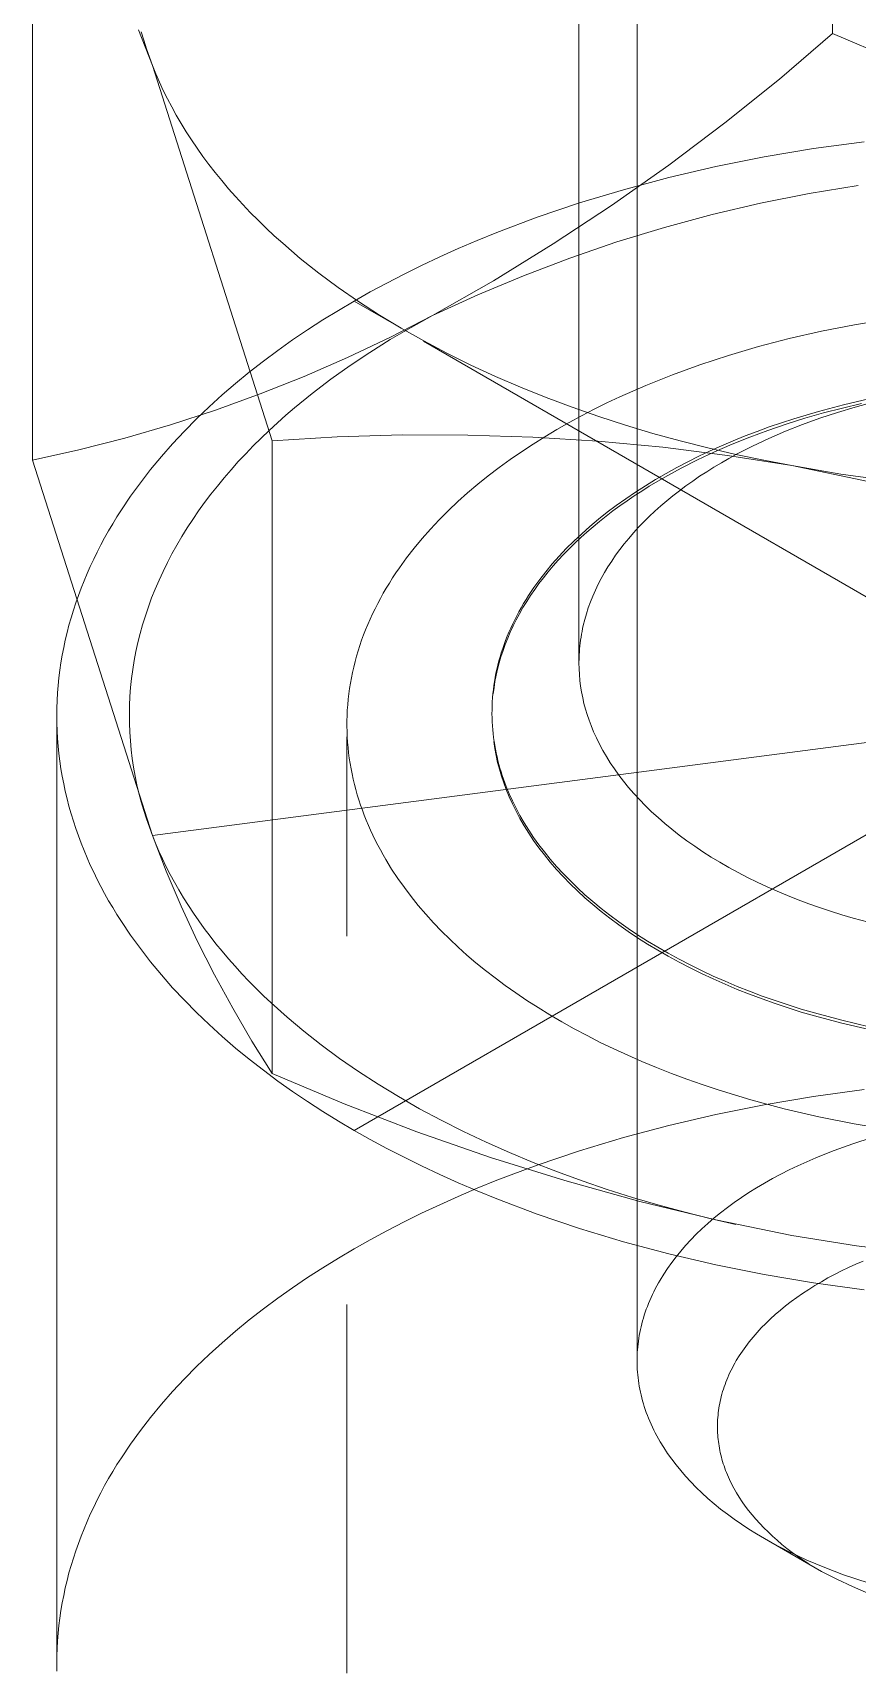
# Model space of a CAD drawing. Header units: inches. Extents: x -14 to 184, y -4 to 134.
# Drawn here: x 173.6916 to 173.9154, y 63.5031 to 63.9466 of the extents above; entities that cross this region are included whole.
import ezdxf

# ---------------------------------------------------------------- set-up
doc = ezdxf.new("R2010")
doc.units = ezdxf.units.IN
doc.linetypes.add('HIDDEN', pattern=[1.905, 1.27, -0.635])
doc.layers.add('ZANO_R', color=7, linetype='Continuous', lineweight=0)
doc.layers.add('ZANO_R_przerywana', color=250, linetype='HIDDEN', lineweight=0)

msp = doc.modelspace()

# ---------------------------------------------------------------- linework, layer by layer
at = {"layer": 'ZANO_R'}
for p, q in [((173.90869, 63.94636), (173.90869, 64.11798)), ((173.83985, 63.77559), (173.83985, 64.09901)), ((173.8556, 63.58622), (173.8556, 64.0649)), ((173.69156, 63.83063), (173.69156, 64.00225)), ((173.72408, 63.93771), (173.72032, 63.94735)), ((173.72103, 63.94684), (173.7217, 63.94454)), ((173.7217, 63.94454), (173.72243, 63.94224)), ((173.90869, 63.94636), (173.89423, 63.93401)), ((173.92817, 63.93812), (173.90869, 63.94636)), ((173.72243, 63.94224), (173.72323, 63.93997)), ((173.72323, 63.93997), (173.72408, 63.93771)), ((173.75659, 63.83583), (173.72408, 63.93771)), ((173.72408, 63.93771), (173.72499, 63.93545)), ((173.72499, 63.93545), (173.72597, 63.9332)), ((173.89423, 63.93401), (173.8794, 63.92212)), ((173.72597, 63.9332), (173.72701, 63.93095)), ((173.72701, 63.93095), (173.72812, 63.92869)), ((173.72812, 63.92869), (173.72929, 63.92645)), ((173.72929, 63.92645), (173.73053, 63.9242)), ((173.73053, 63.9242), (173.73184, 63.92196)), ((173.73184, 63.92196), (173.73322, 63.91972)), ((173.8794, 63.92212), (173.86421, 63.91069)), ((173.73322, 63.91972), (173.73466, 63.91749)), ((173.73466, 63.91749), (173.73617, 63.91526)), ((173.90354, 63.91514), (173.91724, 63.91701)), ((173.73617, 63.91526), (173.73774, 63.91304)), ((173.73774, 63.91304), (173.73938, 63.91084)), ((173.877, 63.91026), (173.89011, 63.91289)), ((173.89011, 63.91289), (173.90354, 63.91514)), ((173.73938, 63.91084), (173.74109, 63.90864)), ((173.74109, 63.90864), (173.74287, 63.90645)), ((173.86421, 63.91069), (173.84867, 63.89973)), ((173.8519, 63.904), (173.86425, 63.90729)), ((173.86425, 63.90729), (173.877, 63.91026)), ((173.74287, 63.90645), (173.74471, 63.90427)), ((173.74471, 63.90427), (173.74662, 63.90211)), ((173.83998, 63.9004), (173.8519, 63.904)), ((173.90237, 63.90296), (173.88916, 63.90033)), ((173.91567, 63.90515), (173.90237, 63.90296)), ((173.74662, 63.90211), (173.74859, 63.89996)), ((173.74859, 63.89996), (173.75063, 63.89782)), ((173.82852, 63.89651), (173.83998, 63.9004)), ((173.84867, 63.89973), (173.8328, 63.88927)), ((173.88916, 63.90033), (173.87604, 63.89726)), ((173.75063, 63.89782), (173.75273, 63.8957)), ((173.75273, 63.8957), (173.7549, 63.8936)), ((173.81755, 63.89237), (173.82852, 63.89651)), ((173.87604, 63.89726), (173.86303, 63.89376)), ((173.7549, 63.8936), (173.75713, 63.89151)), ((173.75713, 63.89151), (173.75943, 63.88945)), ((173.80708, 63.88801), (173.81225, 63.89022)), ((173.81225, 63.89022), (173.81755, 63.89237)), ((173.85014, 63.88982), (173.83739, 63.88545)), ((173.86303, 63.89376), (173.85014, 63.88982)), ((173.75943, 63.88945), (173.76179, 63.8874)), ((173.76179, 63.8874), (173.7642, 63.88537)), ((173.7642, 63.88537), (173.76923, 63.88138)), ((173.79714, 63.88343), (173.80204, 63.88574)), ((173.80204, 63.88574), (173.80708, 63.88801)), ((173.8328, 63.88927), (173.81661, 63.8793)), ((173.83739, 63.88545), (173.8248, 63.88066)), ((173.76923, 63.88138), (173.77448, 63.87749)), ((173.78772, 63.87868), (173.79236, 63.88108)), ((173.79236, 63.88108), (173.79714, 63.88343)), ((173.8248, 63.88066), (173.81237, 63.87545)), ((173.77448, 63.87749), (173.77997, 63.87369)), ((173.77884, 63.87378), (173.78321, 63.87625)), ((173.78321, 63.87625), (173.78772, 63.87868)), ((173.81661, 63.8793), (173.80013, 63.86983)), ((173.77456, 63.87126), (173.77884, 63.87378)), ((173.79159, 63.86642), (173.77884, 63.87378)), ((173.77997, 63.87369), (173.78568, 63.87)), ((173.81237, 63.87545), (173.80013, 63.86983)), ((173.76619, 63.86597), (173.77034, 63.86865)), ((173.77034, 63.86865), (173.77456, 63.87126)), ((173.78568, 63.87), (173.79159, 63.86642)), ((173.80013, 63.86983), (173.78868, 63.86396)), ((173.80013, 63.86983), (173.79431, 63.86663)), ((173.90564, 63.8656), (173.91463, 63.86737)), ((173.91463, 63.86737), (173.92386, 63.8689)), ((173.75811, 63.86038), (173.76212, 63.86322)), ((173.76212, 63.86322), (173.76619, 63.86597)), ((173.78868, 63.86396), (173.77705, 63.85845)), ((173.77884, 63.64876), (174.15311, 63.86485)), ((173.78863, 63.86331), (173.78309, 63.85985)), ((173.79431, 63.86663), (173.78863, 63.86331)), ((173.79159, 63.86642), (173.79771, 63.86296)), ((173.79771, 63.86296), (173.80402, 63.85962)), ((173.88853, 63.86142), (173.89694, 63.86361)), ((173.89694, 63.86361), (173.90564, 63.8656)), ((173.7542, 63.85747), (173.75811, 63.86038)), ((173.78309, 63.85985), (173.77771, 63.85627)), ((174.16858, 63.64876), (173.79768, 63.8629)), ((173.80402, 63.85962), (173.81051, 63.85641)), ((173.87267, 63.8565), (173.88044, 63.85904)), ((173.88044, 63.85904), (173.88853, 63.86142)), ((173.74663, 63.85143), (173.75037, 63.85449)), ((173.75037, 63.85449), (173.7542, 63.85747)), ((173.77705, 63.85845), (173.76525, 63.85332)), ((173.77771, 63.85627), (173.7725, 63.85257)), ((173.81051, 63.85641), (173.81716, 63.85334)), ((173.86524, 63.8538), (173.87267, 63.8565)), ((173.743, 63.8483), (173.74663, 63.85143)), ((173.76525, 63.85332), (173.75329, 63.84857)), ((173.7725, 63.85257), (173.76747, 63.84874)), ((173.81716, 63.85334), (173.82397, 63.8504)), ((173.82397, 63.8504), (173.83092, 63.84761)), ((173.85092, 63.84779), (173.85802, 63.85091)), ((173.85802, 63.85091), (173.86524, 63.8538)), ((173.73946, 63.84509), (173.743, 63.8483)), ((173.75329, 63.84857), (173.74118, 63.8442)), ((173.76747, 63.84874), (173.76264, 63.84481)), ((173.83092, 63.84761), (173.838, 63.84496)), ((173.84395, 63.84442), (173.84741, 63.84613)), ((173.84741, 63.84613), (173.85092, 63.84779)), ((173.90487, 63.84386), (173.91168, 63.84566)), ((173.91135, 63.84476), (173.91649, 63.84598)), ((173.91168, 63.84566), (173.91853, 63.84724)), ((173.91484, 63.845), (173.91972, 63.84631)), ((173.74118, 63.8442), (173.72895, 63.84021)), ((173.73274, 63.83848), (173.73604, 63.84182)), ((173.73604, 63.84182), (173.73946, 63.84509)), ((173.758, 63.84076), (173.75576, 63.8387)), ((173.76029, 63.8428), (173.758, 63.84076)), ((173.76264, 63.84481), (173.76029, 63.8428)), ((173.83384, 63.83893), (173.83716, 63.84082)), ((173.83716, 63.84082), (173.84053, 63.84265)), ((173.838, 63.84496), (173.84519, 63.84245)), ((173.84053, 63.84265), (173.84395, 63.84442)), ((173.84519, 63.84245), (173.85249, 63.8401)), ((173.89147, 63.83963), (173.89812, 63.84185)), ((173.89612, 63.84039), (173.90115, 63.84197)), ((173.89812, 63.84185), (173.90487, 63.84386)), ((173.9005, 63.84029), (173.90521, 63.84199)), ((173.90115, 63.84197), (173.90624, 63.84342)), ((173.90521, 63.84199), (173.91, 63.84356)), ((173.90624, 63.84342), (173.91135, 63.84476)), ((173.91, 63.84356), (173.91484, 63.845)), ((173.71659, 63.83662), (173.70413, 63.83343)), ((173.72895, 63.84021), (173.71659, 63.83662)), ((173.72956, 63.83507), (173.73274, 63.83848)), ((173.75358, 63.83661), (173.75145, 63.8345)), ((173.75576, 63.8387), (173.75358, 63.83661)), ((173.77425, 63.83692), (173.75659, 63.83583)), ((173.79194, 63.83746), (173.77425, 63.83692)), ((173.80964, 63.83744), (173.79194, 63.83746)), ((173.82733, 63.83688), (173.80964, 63.83744)), ((173.845, 63.83577), (173.82733, 63.83688)), ((173.82737, 63.83497), (173.83057, 63.83698)), ((173.83057, 63.83698), (173.83384, 63.83893)), ((173.85249, 63.8401), (173.85987, 63.83789)), ((173.85987, 63.83789), (173.86733, 63.83584)), ((173.8814, 63.83494), (173.88623, 63.83687)), ((173.88173, 63.83589), (173.88494, 63.83719)), ((173.88494, 63.83719), (173.88819, 63.83843)), ((173.88623, 63.83687), (173.89114, 63.83869)), ((173.88693, 63.83443), (173.89134, 63.83651)), ((173.88819, 63.83843), (173.89147, 63.83963)), ((173.89114, 63.83869), (173.89612, 63.84039)), ((173.89134, 63.83651), (173.89587, 63.83846)), ((173.89587, 63.83846), (173.9005, 63.84029)), ((173.70413, 63.83343), (173.69156, 63.83063)), ((173.7265, 63.8316), (173.72956, 63.83507)), ((173.74938, 63.83237), (173.74737, 63.83021)), ((173.75145, 63.8345), (173.74938, 63.83237)), ((173.75659, 63.66421), (173.75659, 63.83583)), ((173.82115, 63.83078), (173.82423, 63.8329)), ((173.82423, 63.8329), (173.82737, 63.83497)), ((173.86262, 63.83411), (173.845, 63.83577)), ((173.88018, 63.8319), (173.86262, 63.83411)), ((173.86733, 63.83584), (173.87486, 63.83394)), ((173.87205, 63.83071), (173.87667, 63.83288)), ((173.87237, 63.83168), (173.87544, 63.83314)), ((173.87486, 63.83394), (173.88243, 63.83219)), ((173.87544, 63.83314), (173.87857, 63.83454)), ((173.87667, 63.83288), (173.8814, 63.83494)), ((173.87857, 63.83454), (173.88173, 63.83589)), ((173.89766, 63.82914), (173.88018, 63.8319)), ((173.88055, 63.83109), (173.88264, 63.83223)), ((173.88243, 63.83219), (173.89003, 63.83059)), ((173.88264, 63.83223), (173.88477, 63.83335)), ((173.88477, 63.83335), (173.88693, 63.83443)), ((173.69156, 63.83063), (173.72408, 63.72876)), ((173.72079, 63.82447), (173.72358, 63.82806)), ((173.72358, 63.82806), (173.7265, 63.8316)), ((173.74541, 63.82803), (173.74352, 63.82582)), ((173.74737, 63.83021), (173.74541, 63.82803)), ((173.81523, 63.82637), (173.81815, 63.8286)), ((173.81815, 63.8286), (173.82115, 63.83078)), ((173.86317, 63.82603), (173.86754, 63.82842)), ((173.86348, 63.82702), (173.86639, 63.82863)), ((173.86639, 63.82863), (173.86935, 63.83018)), ((173.86754, 63.82842), (173.87205, 63.83071)), ((173.86935, 63.83018), (173.87237, 63.83168)), ((173.87259, 63.82623), (173.87452, 63.82749)), ((173.87452, 63.82749), (173.87649, 63.82872)), ((173.87649, 63.82872), (173.8785, 63.82992)), ((173.8785, 63.82992), (173.88055, 63.83109)), ((173.89003, 63.83059), (173.89766, 63.82914)), ((173.91837, 63.82484), (173.89766, 63.82914)), ((173.89766, 63.82914), (173.91094, 63.82685)), ((173.71814, 63.82081), (173.72079, 63.82447)), ((173.74169, 63.8236), (173.73992, 63.82136)), ((173.74352, 63.82582), (173.74169, 63.8236)), ((173.80963, 63.82175), (173.81239, 63.82409)), ((173.81239, 63.82409), (173.81523, 63.82637)), ((173.85516, 63.82194), (173.85787, 63.82368)), ((173.85688, 63.82224), (173.85894, 63.82353)), ((173.85787, 63.82368), (173.86064, 63.82537)), ((173.85894, 63.82353), (173.86317, 63.82603)), ((173.86064, 63.82537), (173.86348, 63.82702)), ((173.86709, 63.82232), (173.86887, 63.82365)), ((173.86887, 63.82365), (173.87071, 63.82495)), ((173.87071, 63.82495), (173.87259, 63.82623)), ((173.91094, 63.82685), (173.92428, 63.825)), ((173.71564, 63.81711), (173.71814, 63.82081)), ((173.73822, 63.8191), (173.73658, 63.81682)), ((173.73992, 63.82136), (173.73822, 63.8191)), ((173.80439, 63.81692), (173.80696, 63.81936)), ((173.80696, 63.81936), (173.80963, 63.82175)), ((173.84998, 63.81833), (173.85253, 63.82016)), ((173.85096, 63.81823), (173.85289, 63.81959)), ((173.85253, 63.82016), (173.85516, 63.82194)), ((173.85289, 63.81959), (173.85487, 63.82093)), ((173.85487, 63.82093), (173.85688, 63.82224)), ((173.86202, 63.81819), (173.86366, 63.81959)), ((173.86366, 63.81959), (173.86535, 63.82096)), ((173.86535, 63.82096), (173.86709, 63.82232)), ((173.7133, 63.81335), (173.71445, 63.81523)), ((173.71445, 63.81523), (173.71564, 63.81711)), ((173.735, 63.81452), (173.73349, 63.81221)), ((173.73658, 63.81682), (173.735, 63.81452)), ((173.79953, 63.81191), (173.80191, 63.81444)), ((173.80191, 63.81444), (173.80439, 63.81692)), ((173.8428, 63.81263), (173.84511, 63.81457)), ((173.84511, 63.81457), (173.8475, 63.81647)), ((173.84543, 63.81401), (173.84723, 63.81544)), ((173.84723, 63.81544), (173.84907, 63.81684)), ((173.8475, 63.81647), (173.84998, 63.81833)), ((173.84907, 63.81684), (173.85096, 63.81823)), ((173.85743, 63.81387), (173.8589, 63.81533)), ((173.8589, 63.81533), (173.86043, 63.81677)), ((173.86043, 63.81677), (173.86202, 63.81819)), ((173.7111, 63.80954), (173.71218, 63.81145)), ((173.71218, 63.81145), (173.7133, 63.81335)), ((173.73205, 63.80988), (173.73067, 63.80753)), ((173.73349, 63.81221), (173.73205, 63.80988)), ((173.79726, 63.80934), (173.79953, 63.81191)), ((173.83845, 63.80865), (173.84058, 63.81066)), ((173.84033, 63.80961), (173.84198, 63.81109)), ((173.84058, 63.81066), (173.8428, 63.81263)), ((173.84198, 63.81109), (173.84368, 63.81256)), ((173.84368, 63.81256), (173.84543, 63.81401)), ((173.85334, 63.8094), (173.85465, 63.81091)), ((173.85465, 63.81091), (173.85601, 63.8124)), ((173.85601, 63.8124), (173.85743, 63.81387)), ((173.70812, 63.80374), (173.70907, 63.80568)), ((173.70907, 63.80568), (173.71007, 63.80761)), ((173.71007, 63.80761), (173.7111, 63.80954)), ((173.73067, 63.80753), (173.72937, 63.80518)), ((173.79303, 63.80407), (173.79509, 63.80672)), ((173.79509, 63.80672), (173.79726, 63.80934)), ((173.83446, 63.80455), (173.83641, 63.80661)), ((173.83568, 63.80504), (173.83717, 63.80658)), ((173.83641, 63.80661), (173.83845, 63.80865)), ((173.83717, 63.80658), (173.83872, 63.8081)), ((173.83872, 63.8081), (173.84033, 63.80961)), ((173.84978, 63.8048), (173.85091, 63.80635)), ((173.85091, 63.80635), (173.8521, 63.80788)), ((173.8521, 63.80788), (173.85334, 63.8094)), ((173.70633, 63.79982), (173.7072, 63.80178)), ((173.7072, 63.80178), (173.70812, 63.80374)), ((173.72813, 63.80281), (173.72696, 63.80043)), ((173.72937, 63.80518), (173.72813, 63.80281)), ((173.79016, 63.80002), (173.79109, 63.80138)), ((173.79109, 63.80138), (173.79303, 63.80407)), ((173.83085, 63.80034), (173.8326, 63.80246)), ((173.8315, 63.80033), (173.83284, 63.80191)), ((173.8326, 63.80246), (173.83446, 63.80455)), ((173.83284, 63.80191), (173.83423, 63.80348)), ((173.83423, 63.80348), (173.83568, 63.80504)), ((173.84677, 63.80011), (173.84771, 63.80168)), ((173.84771, 63.80168), (173.84872, 63.80325)), ((173.84872, 63.80325), (173.84978, 63.8048)), ((173.70471, 63.79586), (173.7055, 63.79785)), ((173.7055, 63.79785), (173.70633, 63.79982)), ((173.72586, 63.79804), (173.72482, 63.79564)), ((173.72696, 63.80043), (173.72586, 63.79804)), ((173.78755, 63.7959), (173.78839, 63.79728)), ((173.78839, 63.79728), (173.78926, 63.79865)), ((173.78926, 63.79865), (173.79016, 63.80002)), ((173.82763, 63.79605), (173.82919, 63.79821)), ((173.82782, 63.79551), (173.82899, 63.79713)), ((173.82899, 63.79713), (173.83022, 63.79873)), ((173.82919, 63.79821), (173.83085, 63.80034)), ((173.83022, 63.79873), (173.8315, 63.80033)), ((173.8443, 63.79535), (173.84506, 63.79694)), ((173.84506, 63.79694), (173.84588, 63.79853)), ((173.84588, 63.79853), (173.84677, 63.80011)), ((173.70327, 63.79188), (173.70397, 63.79387)), ((173.70397, 63.79387), (173.70471, 63.79586)), ((173.72386, 63.79323), (173.72297, 63.79082)), ((173.72482, 63.79564), (173.72386, 63.79323)), ((173.72408, 63.72876), (174.22334, 63.79378)), ((173.78521, 63.79171), (173.78596, 63.79311)), ((173.78596, 63.79311), (173.78674, 63.79451)), ((173.78674, 63.79451), (173.78755, 63.7959)), ((173.82464, 63.7906), (173.82565, 63.79224)), ((173.82481, 63.79169), (173.82547, 63.79278)), ((173.82547, 63.79278), (173.82617, 63.79387)), ((173.82565, 63.79224), (173.82671, 63.79388)), ((173.82617, 63.79387), (173.82689, 63.79496)), ((173.82671, 63.79388), (173.82782, 63.79551)), ((173.82689, 63.79496), (173.82763, 63.79605)), ((173.84238, 63.79055), (173.84296, 63.79215)), ((173.84296, 63.79215), (173.8436, 63.79375)), ((173.8436, 63.79375), (173.8443, 63.79535)), ((173.70142, 63.78584), (173.70199, 63.78786)), ((173.70199, 63.78786), (173.70261, 63.78987)), ((173.70261, 63.78987), (173.70327, 63.79188)), ((173.72215, 63.7884), (173.72141, 63.78597)), ((173.72297, 63.79082), (173.72215, 63.7884)), ((173.78315, 63.78747), (173.78381, 63.78889)), ((173.78381, 63.78889), (173.78449, 63.7903)), ((173.78449, 63.7903), (173.78521, 63.79171)), ((173.82239, 63.78727), (173.82296, 63.78838)), ((173.82281, 63.78728), (173.8237, 63.78894)), ((173.82296, 63.78838), (173.82355, 63.78948)), ((173.82355, 63.78948), (173.82417, 63.79059)), ((173.8237, 63.78894), (173.82464, 63.7906)), ((173.82417, 63.79059), (173.82481, 63.79169)), ((173.84141, 63.78735), (173.84187, 63.78895)), ((173.84187, 63.78895), (173.84238, 63.79055)), ((173.70042, 63.78178), (173.7009, 63.78381)), ((173.7009, 63.78381), (173.70142, 63.78584)), ((173.72073, 63.78354), (173.72012, 63.78111)), ((173.72141, 63.78597), (173.72073, 63.78354)), ((173.78085, 63.78174), (173.78138, 63.78318)), ((173.78138, 63.78318), (173.78194, 63.78461)), ((173.78194, 63.78461), (173.78253, 63.78604)), ((173.78253, 63.78604), (173.78315, 63.78747)), ((173.82038, 63.78282), (173.82084, 63.78394)), ((173.82049, 63.78228), (173.82121, 63.78395)), ((173.82084, 63.78394), (173.82133, 63.78505)), ((173.82121, 63.78395), (173.82198, 63.78562)), ((173.82133, 63.78505), (173.82185, 63.78616)), ((173.82185, 63.78616), (173.82239, 63.78727)), ((173.82198, 63.78562), (173.82281, 63.78728)), ((173.8404, 63.78257), (173.84053, 63.78336)), ((173.84053, 63.78336), (173.84068, 63.78416)), ((173.84068, 63.78416), (173.84084, 63.78496)), ((173.84084, 63.78496), (173.84101, 63.78575)), ((173.84101, 63.78575), (173.84141, 63.78735)), ((173.69959, 63.7777), (173.69998, 63.77974)), ((173.69998, 63.77974), (173.70042, 63.78178)), ((173.71958, 63.77867), (173.71912, 63.77623)), ((173.72012, 63.78111), (173.71958, 63.77867)), ((173.77947, 63.7774), (173.7799, 63.77885)), ((173.7799, 63.77885), (173.78036, 63.78029)), ((173.78036, 63.78029), (173.78085, 63.78174)), ((173.81868, 63.77726), (173.81923, 63.77893)), ((173.81877, 63.77836), (173.81914, 63.77948)), ((173.81914, 63.77948), (173.81953, 63.78059)), ((173.81923, 63.77893), (173.81983, 63.78061)), ((173.81953, 63.78059), (173.81994, 63.78171)), ((173.81983, 63.78061), (173.82049, 63.78228)), ((173.81994, 63.78171), (173.82038, 63.78282)), ((173.83995, 63.77861), (173.84001, 63.7794)), ((173.84001, 63.7794), (173.84009, 63.78019)), ((173.84009, 63.78019), (173.84018, 63.78098)), ((173.84018, 63.78098), (173.84028, 63.78177)), ((173.84028, 63.78177), (173.8404, 63.78257)), ((173.69895, 63.77361), (173.69925, 63.77566)), ((173.69925, 63.77566), (173.69959, 63.7777)), ((173.71912, 63.77623), (173.71873, 63.7738)), ((173.77837, 63.77303), (173.77871, 63.77449)), ((173.77871, 63.77449), (173.77907, 63.77594)), ((173.77907, 63.77594), (173.77947, 63.7774)), ((173.81756, 63.7739), (173.81783, 63.77502)), ((173.81776, 63.77391), (173.81819, 63.77558)), ((173.81783, 63.77502), (173.81812, 63.77613)), ((173.81812, 63.77613), (173.81843, 63.77725)), ((173.81819, 63.77558), (173.81868, 63.77726)), ((173.81843, 63.77725), (173.81877, 63.77836)), ((173.83988, 63.77401), (173.83985, 63.77559)), ((173.83986, 63.77626), (173.83987, 63.77704)), ((173.83987, 63.77704), (173.83991, 63.77783)), ((173.83991, 63.77783), (173.83995, 63.77861)), ((173.69849, 63.7695), (173.6987, 63.77156)), ((173.6987, 63.77156), (173.69895, 63.77361)), ((173.7184, 63.77136), (173.71815, 63.76893)), ((173.71873, 63.7738), (173.7184, 63.77136)), ((173.77758, 63.76865), (173.77781, 63.77012)), ((173.77781, 63.77012), (173.77808, 63.77157)), ((173.77808, 63.77157), (173.77837, 63.77303)), ((173.81675, 63.76946), (173.81692, 63.77057)), ((173.81679, 63.76891), (173.81705, 63.77057)), ((173.81692, 63.77057), (173.81711, 63.77168)), ((173.81705, 63.77057), (173.81738, 63.77224)), ((173.81711, 63.77168), (173.81732, 63.77279)), ((173.81732, 63.77279), (173.81756, 63.7739)), ((173.81738, 63.77224), (173.81776, 63.77391)), ((173.83997, 63.77243), (173.83988, 63.77401)), ((173.84011, 63.77085), (173.83997, 63.77243)), ((173.8403, 63.76928), (173.84011, 63.77085)), ((173.69814, 63.76333), (173.69821, 63.76539)), ((173.69821, 63.76539), (173.69833, 63.76745)), ((173.69833, 63.76745), (173.69849, 63.7695)), ((173.71796, 63.7665), (173.71785, 63.76407)), ((173.71815, 63.76893), (173.71796, 63.7665)), ((173.77707, 63.76427), (173.77721, 63.76573)), ((173.77721, 63.76573), (173.77738, 63.76719)), ((173.77738, 63.76719), (173.77758, 63.76865)), ((173.81631, 63.76506), (173.81639, 63.76616)), ((173.81639, 63.76616), (173.81648, 63.76726)), ((173.81648, 63.76726), (173.8166, 63.76836)), ((173.81657, 63.76725), (173.81679, 63.76891)), ((173.8166, 63.76836), (173.81675, 63.76946)), ((173.84055, 63.76771), (173.8403, 63.76928)), ((173.84085, 63.76616), (173.84055, 63.76771)), ((173.8412, 63.76462), (173.84085, 63.76616)), ((173.69812, 63.76127), (173.69814, 63.76333)), ((173.69812, 63.50411), (173.69812, 63.76127)), ((173.69814, 63.75921), (173.69812, 63.76127)), ((173.71785, 63.76407), (173.7178, 63.76165)), ((173.7178, 63.76165), (173.71783, 63.75923)), ((173.77687, 63.75989), (173.7769, 63.76135)), ((173.7769, 63.76135), (173.77697, 63.76281)), ((173.77697, 63.76281), (173.77707, 63.76427)), ((173.81623, 63.76179), (173.81624, 63.76288)), ((173.81625, 63.76071), (173.81623, 63.76179)), ((173.81624, 63.76288), (173.81626, 63.76397)), ((173.81626, 63.76397), (173.81631, 63.76506)), ((173.84161, 63.76308), (173.8412, 63.76462)), ((173.84207, 63.76157), (173.84161, 63.76308)), ((173.84257, 63.76007), (173.84207, 63.76157)), ((173.69821, 63.75715), (173.69814, 63.75921)), ((173.69833, 63.75509), (173.69821, 63.75715)), ((173.71783, 63.75923), (173.71792, 63.75682)), ((173.71792, 63.75682), (173.71808, 63.75442)), ((173.77686, 63.75844), (173.77687, 63.75989)), ((173.77689, 63.75698), (173.77686, 63.75844)), ((173.77695, 63.75553), (173.77689, 63.75698)), ((173.81629, 63.75963), (173.81625, 63.76071)), ((173.81635, 63.75855), (173.81629, 63.75963)), ((173.81643, 63.75748), (173.81635, 63.75855)), ((173.81654, 63.75642), (173.81643, 63.75748)), ((173.84313, 63.75859), (173.84257, 63.76007)), ((173.84382, 63.75692), (173.84313, 63.75859)), ((173.84458, 63.75524), (173.84382, 63.75692)), ((173.69849, 63.75304), (173.69833, 63.75509)), ((173.6987, 63.75098), (173.69849, 63.75304)), ((173.71808, 63.75442), (173.71831, 63.75203)), ((173.77704, 63.75408), (173.77695, 63.75553)), ((173.77716, 63.75264), (173.77704, 63.75408)), ((173.77732, 63.75119), (173.77716, 63.75264)), ((173.81666, 63.75536), (173.81654, 63.75642)), ((173.81681, 63.7543), (173.81666, 63.75536)), ((173.81699, 63.75238), (173.81669, 63.75429)), ((173.81697, 63.75325), (173.81681, 63.7543)), ((173.81716, 63.7522), (173.81697, 63.75325)), ((173.81734, 63.75049), (173.81699, 63.75238)), ((173.81737, 63.75116), (173.81716, 63.7522)), ((173.8454, 63.75356), (173.84458, 63.75524)), ((173.84631, 63.75188), (173.8454, 63.75356)), ((173.69895, 63.74893), (173.6987, 63.75098)), ((173.69925, 63.74688), (173.69895, 63.74893)), ((173.71831, 63.75203), (173.7186, 63.74964)), ((173.7186, 63.74964), (173.71896, 63.74727)), ((173.77751, 63.74975), (173.77732, 63.75119)), ((173.77772, 63.74832), (173.77751, 63.74975)), ((173.77797, 63.74689), (173.77772, 63.74832)), ((173.81777, 63.74861), (173.81734, 63.75049)), ((173.8176, 63.75013), (173.81737, 63.75116)), ((173.81784, 63.7491), (173.8176, 63.75013)), ((173.81825, 63.74674), (173.81777, 63.74861)), ((173.81811, 63.74808), (173.81784, 63.7491)), ((173.81839, 63.74706), (173.81811, 63.74808)), ((173.84728, 63.7502), (173.84631, 63.75188)), ((173.84834, 63.74851), (173.84728, 63.7502)), ((173.84947, 63.74683), (173.84834, 63.74851)), ((173.69959, 63.74484), (173.69925, 63.74688)), ((173.69998, 63.7428), (173.69959, 63.74484)), ((173.71896, 63.74727), (173.71938, 63.74491)), ((173.71938, 63.74491), (173.71986, 63.74256)), ((173.77825, 63.74546), (173.77797, 63.74689)), ((173.77856, 63.74404), (173.77825, 63.74546)), ((173.7789, 63.74263), (173.77856, 63.74404)), ((173.8188, 63.7449), (173.81825, 63.74674)), ((173.8187, 63.74605), (173.81839, 63.74706)), ((173.81902, 63.74505), (173.8187, 63.74605)), ((173.81941, 63.74307), (173.8188, 63.7449)), ((173.81936, 63.74405), (173.81902, 63.74505)), ((173.81971, 63.74306), (173.81936, 63.74405)), ((173.85067, 63.74515), (173.84947, 63.74683)), ((173.85196, 63.74348), (173.85067, 63.74515)), ((173.85332, 63.74181), (173.85196, 63.74348)), ((173.70042, 63.74076), (173.69998, 63.7428)), ((173.7009, 63.73873), (173.70042, 63.74076)), ((173.70142, 63.7367), (173.7009, 63.73873)), ((173.71986, 63.74256), (173.72041, 63.74022)), ((173.72041, 63.74022), (173.72103, 63.7379)), ((173.77927, 63.74122), (173.7789, 63.74263)), ((173.77967, 63.73981), (173.77927, 63.74122)), ((173.7801, 63.73841), (173.77967, 63.73981)), ((173.82009, 63.74126), (173.81941, 63.74307)), ((173.82009, 63.74208), (173.81971, 63.74306)), ((173.8209, 63.74012), (173.82009, 63.74208)), ((173.8209, 63.7393), (173.82009, 63.74126)), ((173.82179, 63.73815), (173.8209, 63.74012)), ((173.82179, 63.73733), (173.8209, 63.7393)), ((173.85476, 63.74015), (173.85332, 63.74181)), ((173.85628, 63.7385), (173.85476, 63.74015)), ((173.70199, 63.73468), (173.70142, 63.7367)), ((173.70261, 63.73267), (173.70199, 63.73468)), ((173.72103, 63.7379), (173.7217, 63.73559)), ((173.7217, 63.73559), (173.72243, 63.7333)), ((173.78056, 63.73702), (173.7801, 63.73841)), ((173.78105, 63.73564), (173.78056, 63.73702)), ((173.78156, 63.73426), (173.78105, 63.73564)), ((173.82276, 63.73617), (173.82179, 63.73815)), ((173.82276, 63.73535), (173.82179, 63.73733)), ((173.82382, 63.73419), (173.82276, 63.73617)), ((173.82382, 63.73338), (173.82276, 63.73535)), ((173.85788, 63.73686), (173.85628, 63.7385)), ((173.85955, 63.73523), (173.85788, 63.73686)), ((173.86131, 63.73362), (173.85955, 63.73523)), ((173.70327, 63.73067), (173.70261, 63.73267)), ((173.70397, 63.72867), (173.70327, 63.73067)), ((173.72243, 63.7333), (173.72323, 63.73102)), ((173.72323, 63.73102), (173.72408, 63.72876)), ((173.78211, 63.73289), (173.78156, 63.73426)), ((173.78268, 63.73153), (173.78211, 63.73289)), ((173.78328, 63.73018), (173.78268, 63.73153)), ((173.7839, 63.72883), (173.78328, 63.73018)), ((173.82497, 63.73221), (173.82382, 63.73419)), ((173.82497, 63.73139), (173.82382, 63.73338)), ((173.82621, 63.73023), (173.82497, 63.73221)), ((173.82621, 63.72941), (173.82497, 63.73139)), ((173.82754, 63.72825), (173.82621, 63.73023)), ((173.86314, 63.73203), (173.86131, 63.73362)), ((173.86505, 63.73046), (173.86314, 63.73203)), ((173.86704, 63.7289), (173.86505, 63.73046)), ((173.70471, 63.72668), (173.70397, 63.72867)), ((173.7055, 63.72469), (173.70471, 63.72668)), ((173.72408, 63.72876), (173.72493, 63.72665)), ((173.72408, 63.72876), (173.72783, 63.71912)), ((173.72493, 63.72665), (173.72584, 63.72454)), ((173.78455, 63.72749), (173.7839, 63.72883)), ((173.78523, 63.72616), (173.78455, 63.72749)), ((173.78594, 63.72485), (173.78523, 63.72616)), ((173.82754, 63.72743), (173.82621, 63.72941)), ((173.82896, 63.72628), (173.82754, 63.72825)), ((173.82896, 63.72546), (173.82754, 63.72743)), ((173.83047, 63.72431), (173.82896, 63.72628)), ((173.83047, 63.72349), (173.82896, 63.72546)), ((173.86911, 63.72737), (173.86704, 63.7289)), ((173.87125, 63.72586), (173.86911, 63.72737)), ((173.87346, 63.72438), (173.87125, 63.72586)), ((173.70633, 63.72272), (173.7055, 63.72469)), ((173.7072, 63.72076), (173.70633, 63.72272)), ((173.72584, 63.72454), (173.72681, 63.72242)), ((173.72681, 63.72242), (173.72783, 63.72031)), ((173.78666, 63.72353), (173.78594, 63.72485)), ((173.78742, 63.72223), (173.78666, 63.72353)), ((173.789, 63.71966), (173.78742, 63.72223)), ((173.83207, 63.72234), (173.83047, 63.72431)), ((173.83207, 63.72153), (173.83047, 63.72349)), ((173.83377, 63.72039), (173.83207, 63.72234)), ((173.83377, 63.71957), (173.83207, 63.72153)), ((173.87575, 63.72292), (173.87346, 63.72438)), ((173.87811, 63.7215), (173.87575, 63.72292)), ((173.88054, 63.7201), (173.87811, 63.7215)), ((173.70812, 63.7188), (173.7072, 63.72076)), ((173.70907, 63.71686), (173.70812, 63.7188)), ((173.71007, 63.71493), (173.70907, 63.71686)), ((173.72783, 63.72031), (173.72892, 63.7182)), ((173.72783, 63.71912), (173.73189, 63.7096)), ((173.72892, 63.7182), (173.73006, 63.71609)), ((173.79068, 63.71713), (173.789, 63.71966)), ((173.79245, 63.71463), (173.79068, 63.71713)), ((173.83555, 63.71845), (173.83377, 63.72039)), ((173.83555, 63.71763), (173.83377, 63.71957)), ((173.83743, 63.71652), (173.83555, 63.71845)), ((173.83743, 63.7157), (173.83555, 63.71763)), ((173.88303, 63.71874), (173.88054, 63.7201)), ((173.88559, 63.71742), (173.88303, 63.71874)), ((173.88822, 63.71613), (173.88559, 63.71742)), ((173.7111, 63.71301), (173.71007, 63.71493)), ((173.71218, 63.71109), (173.7111, 63.71301)), ((173.73006, 63.71609), (173.73126, 63.71399)), ((173.73126, 63.71399), (173.73252, 63.71189)), ((173.7943, 63.71219), (173.79245, 63.71463)), ((173.79624, 63.70978), (173.7943, 63.71219)), ((173.83941, 63.71461), (173.83743, 63.71652)), ((173.83941, 63.71379), (173.83743, 63.7157)), ((173.84147, 63.71271), (173.83941, 63.71461)), ((173.84147, 63.7119), (173.83941, 63.71379)), ((173.84363, 63.71084), (173.84147, 63.71271)), ((173.8909, 63.71487), (173.88822, 63.71613)), ((173.89365, 63.71366), (173.8909, 63.71487)), ((173.89645, 63.71248), (173.89365, 63.71366)), ((173.8993, 63.71135), (173.89645, 63.71248)), ((173.7133, 63.7092), (173.71218, 63.71109)), ((173.71445, 63.70731), (173.7133, 63.7092)), ((173.73189, 63.7096), (173.73625, 63.70022)), ((173.73252, 63.71189), (173.73384, 63.70979)), ((173.73384, 63.70979), (173.73521, 63.7077)), ((173.73521, 63.7077), (173.73665, 63.70562)), ((173.79826, 63.70742), (173.79624, 63.70978)), ((173.84363, 63.71002), (173.84147, 63.7119)), ((173.84588, 63.70898), (173.84363, 63.71084)), ((173.84588, 63.70817), (173.84363, 63.71002)), ((173.84822, 63.70716), (173.84588, 63.70898)), ((173.84822, 63.70634), (173.84588, 63.70817)), ((173.90221, 63.71026), (173.8993, 63.71135)), ((173.90516, 63.70921), (173.90221, 63.71026)), ((173.90816, 63.70821), (173.90516, 63.70921)), ((173.9112, 63.70725), (173.90816, 63.70821)), ((173.71564, 63.70544), (173.71445, 63.70731)), ((173.71814, 63.70173), (173.71564, 63.70544)), ((173.73665, 63.70562), (173.73814, 63.70354)), ((173.73814, 63.70354), (173.7397, 63.70148)), ((173.80036, 63.70511), (173.79826, 63.70742)), ((173.80253, 63.70284), (173.80036, 63.70511)), ((173.85065, 63.70535), (173.84822, 63.70716)), ((173.85065, 63.70454), (173.84822, 63.70634)), ((173.85317, 63.70358), (173.85065, 63.70535)), ((173.85317, 63.70276), (173.85065, 63.70454)), ((173.85577, 63.70184), (173.85317, 63.70358)), ((173.91427, 63.70635), (173.9112, 63.70725)), ((173.92053, 63.70467), (173.91427, 63.70635)), ((173.72079, 63.69807), (173.71814, 63.70173)), ((173.73625, 63.70022), (173.7409, 63.69098)), ((173.7397, 63.70148), (173.74131, 63.69942)), ((173.74131, 63.69942), (173.74298, 63.69737)), ((173.80477, 63.70062), (173.80253, 63.70284)), ((173.80707, 63.69845), (173.80477, 63.70062)), ((173.85577, 63.70102), (173.85317, 63.70276)), ((173.85846, 63.70012), (173.85577, 63.70184)), ((173.85846, 63.69931), (173.85577, 63.70102)), ((173.86124, 63.69845), (173.85846, 63.70012)), ((173.86124, 63.69763), (173.85846, 63.69931)), ((173.72358, 63.69448), (173.72079, 63.69807)), ((173.7265, 63.69094), (173.72358, 63.69448)), ((173.74298, 63.69737), (173.74471, 63.69533)), ((173.74471, 63.69533), (173.7465, 63.6933)), ((173.80944, 63.69633), (173.80707, 63.69845)), ((173.81189, 63.69424), (173.80944, 63.69633)), ((173.86409, 63.69681), (173.86124, 63.69845)), ((173.86409, 63.69599), (173.86124, 63.69763)), ((173.86703, 63.69521), (173.86409, 63.69681)), ((173.86703, 63.69439), (173.86409, 63.69599)), ((173.87004, 63.69365), (173.86703, 63.69521)), ((173.87004, 63.69283), (173.86703, 63.69439)), ((173.72956, 63.68747), (173.7265, 63.69094)), ((173.7409, 63.69098), (173.74585, 63.68189)), ((173.7465, 63.6933), (173.74834, 63.69128)), ((173.74834, 63.69128), (173.75024, 63.68928)), ((173.81444, 63.69217), (173.81189, 63.69424)), ((173.81709, 63.69011), (173.81444, 63.69217)), ((173.81985, 63.68806), (173.81709, 63.69011)), ((173.87313, 63.69213), (173.87004, 63.69365)), ((173.87313, 63.69131), (173.87004, 63.69283)), ((173.87629, 63.69065), (173.87313, 63.69213)), ((173.87629, 63.68984), (173.87313, 63.69131)), ((173.87952, 63.68922), (173.87629, 63.69065)), ((173.73274, 63.68406), (173.72956, 63.68747)), ((173.75024, 63.68928), (173.7522, 63.68729)), ((173.7522, 63.68729), (173.75422, 63.68531)), ((173.82271, 63.68604), (173.81985, 63.68806)), ((173.82568, 63.68404), (173.82271, 63.68604)), ((173.87952, 63.68841), (173.87629, 63.68984)), ((173.88281, 63.68784), (173.87952, 63.68922)), ((173.88281, 63.68702), (173.87952, 63.68841)), ((173.88617, 63.68651), (173.88281, 63.68784)), ((173.88617, 63.68569), (173.88281, 63.68702)), ((173.88959, 63.68522), (173.88617, 63.68651)), ((173.88959, 63.68441), (173.88617, 63.68569)), ((173.73604, 63.68072), (173.73274, 63.68406)), ((173.74585, 63.68189), (173.75108, 63.67297)), ((173.75422, 63.68531), (173.75629, 63.68335)), ((173.75629, 63.68335), (173.7606, 63.67948)), ((173.82875, 63.68207), (173.82568, 63.68404)), ((173.83192, 63.68012), (173.82875, 63.68207)), ((173.89306, 63.68399), (173.88959, 63.68522)), ((173.89306, 63.68318), (173.88959, 63.68441)), ((173.89659, 63.68281), (173.89306, 63.68399)), ((173.89659, 63.682), (173.89306, 63.68318)), ((173.90016, 63.68169), (173.89659, 63.68281)), ((173.90016, 63.68087), (173.89659, 63.682)), ((173.90379, 63.68062), (173.90016, 63.68169)), ((173.73946, 63.67745), (173.73604, 63.68072)), ((173.743, 63.67424), (173.73946, 63.67745)), ((173.7606, 63.67948), (173.76513, 63.67567)), ((173.8352, 63.6782), (173.83192, 63.68012)), ((173.83857, 63.67632), (173.8352, 63.6782)), ((173.90379, 63.6798), (173.90016, 63.68087)), ((173.91115, 63.67865), (173.90379, 63.68062)), ((173.91115, 63.67783), (173.90379, 63.6798)), ((173.91865, 63.6769), (173.91115, 63.67865)), ((173.91865, 63.67609), (173.91115, 63.67783)), ((173.74663, 63.67111), (173.743, 63.67424)), ((173.75108, 63.67297), (173.75659, 63.66421)), ((173.76513, 63.67567), (173.76987, 63.67195)), ((173.84205, 63.67447), (173.83857, 63.67632)), ((173.84563, 63.67265), (173.84205, 63.67447)), ((173.8493, 63.67088), (173.84563, 63.67265)), ((173.75037, 63.66805), (173.74663, 63.67111)), ((173.7542, 63.66507), (173.75037, 63.66805)), ((173.76987, 63.67195), (173.77482, 63.6683)), ((173.77482, 63.6683), (173.77997, 63.66474)), ((173.85308, 63.66915), (173.8493, 63.67088)), ((173.85694, 63.66746), (173.85308, 63.66915)), ((173.75811, 63.66216), (173.7542, 63.66507)), ((173.75659, 63.66421), (173.77608, 63.65598)), ((173.77997, 63.66474), (173.78531, 63.66128)), ((173.8609, 63.66582), (173.85694, 63.66746)), ((173.86495, 63.66423), (173.8609, 63.66582)), ((173.86909, 63.66269), (173.86495, 63.66423)), ((173.76212, 63.65933), (173.75811, 63.66216)), ((173.76619, 63.65657), (173.76212, 63.65933)), ((173.78531, 63.66128), (173.79084, 63.65791)), ((173.87331, 63.6612), (173.86909, 63.66269)), ((173.87761, 63.65977), (173.87331, 63.6612)), ((173.88645, 63.65708), (173.87761, 63.65977)), ((173.91724, 63.65984), (173.90354, 63.65797)), ((173.77034, 63.65389), (173.76619, 63.65657)), ((173.77608, 63.65598), (173.79582, 63.64838)), ((173.79084, 63.65791), (173.79655, 63.65465)), ((173.79655, 63.65465), (173.80243, 63.6515)), ((173.89011, 63.65572), (173.877, 63.6531)), ((173.89557, 63.65464), (173.88645, 63.65708)), ((173.90354, 63.65797), (173.89011, 63.65572)), ((173.90495, 63.65246), (173.89557, 63.65464)), ((173.77456, 63.65129), (173.77034, 63.65389)), ((173.77884, 63.64876), (173.77456, 63.65129)), ((173.80243, 63.6515), (173.80846, 63.64846)), ((173.86425, 63.65013), (173.8519, 63.64683)), ((173.877, 63.6531), (173.86425, 63.65013)), ((173.91455, 63.65056), (173.90495, 63.65246)), ((173.92433, 63.64894), (173.91455, 63.65056)), ((173.78321, 63.64629), (173.77884, 63.64876)), ((173.78772, 63.64386), (173.78321, 63.64629)), ((173.79582, 63.64838), (173.8158, 63.64143)), ((173.80846, 63.64846), (173.81465, 63.64553)), ((173.8519, 63.64683), (173.83998, 63.64323)), ((173.91421, 63.64513), (173.91946, 63.6468)), ((173.79236, 63.64146), (173.78772, 63.64386)), ((173.79714, 63.63911), (173.79236, 63.64146)), ((173.81465, 63.64553), (173.82097, 63.64272)), ((173.8158, 63.64143), (173.836, 63.63512)), ((173.82097, 63.64272), (173.82743, 63.64004)), ((173.83998, 63.64323), (173.82852, 63.63935)), ((173.90166, 63.64025), (173.90409, 63.64131)), ((173.90409, 63.64131), (173.90656, 63.64232)), ((173.90656, 63.64232), (173.90908, 63.6433)), ((173.90908, 63.6433), (173.91163, 63.64423)), ((173.91163, 63.64423), (173.91421, 63.64513)), ((173.80204, 63.6368), (173.79714, 63.63911)), ((173.80708, 63.63453), (173.80204, 63.6368)), ((173.82852, 63.63935), (173.81755, 63.63521)), ((173.82743, 63.64004), (173.834, 63.63748)), ((173.834, 63.63748), (173.84068, 63.63505)), ((173.89238, 63.63567), (173.89463, 63.63687)), ((173.89463, 63.63687), (173.89692, 63.63803)), ((173.89692, 63.63803), (173.89926, 63.63916)), ((173.89926, 63.63916), (173.90166, 63.64025)), ((173.81225, 63.63232), (173.80708, 63.63453)), ((173.81225, 63.63305), (173.80708, 63.63084)), ((173.81755, 63.63521), (173.81225, 63.63305)), ((173.81755, 63.63017), (173.81225, 63.63232)), ((173.836, 63.63512), (173.85639, 63.62948)), ((173.84068, 63.63505), (173.84746, 63.63275)), ((173.84746, 63.63275), (173.85433, 63.63059)), ((173.88598, 63.63188), (173.88806, 63.63318)), ((173.88806, 63.63318), (173.89019, 63.63444)), ((173.89019, 63.63444), (173.89238, 63.63567)), ((173.80204, 63.62858), (173.79714, 63.62627)), ((173.80708, 63.63084), (173.80204, 63.62858)), ((173.82852, 63.62603), (173.81755, 63.63017)), ((173.85433, 63.63059), (173.86127, 63.62855)), ((173.85639, 63.62948), (173.87695, 63.62451)), ((173.86127, 63.62855), (173.86827, 63.62665)), ((173.88012, 63.62782), (173.88201, 63.6292)), ((173.88201, 63.6292), (173.88397, 63.63056)), ((173.88397, 63.63056), (173.88598, 63.63188)), ((173.79236, 63.62392), (173.78772, 63.62152)), ((173.79714, 63.62627), (173.79236, 63.62392)), ((173.83998, 63.62215), (173.82852, 63.62603)), ((173.86827, 63.62665), (173.87533, 63.62488)), ((173.87323, 63.62207), (173.87485, 63.62354)), ((173.87485, 63.62354), (173.87654, 63.62499)), ((173.87533, 63.62488), (173.88243, 63.62324)), ((173.87654, 63.62499), (173.8783, 63.62642)), ((173.87695, 63.62451), (173.89766, 63.6202)), ((173.8783, 63.62642), (173.88012, 63.62782)), ((173.78321, 63.61909), (173.77884, 63.61662)), ((173.78772, 63.62152), (173.78321, 63.61909)), ((173.8519, 63.61854), (173.83998, 63.62215)), ((173.86879, 63.61754), (173.8702, 63.61907)), ((173.8702, 63.61907), (173.87168, 63.62057)), ((173.87168, 63.62057), (173.87323, 63.62207)), ((173.89766, 63.6202), (173.91514, 63.61745)), ((173.77884, 63.61662), (173.77456, 63.61409)), ((173.86425, 63.61525), (173.8519, 63.61854)), ((173.877, 63.61228), (173.86425, 63.61525)), ((173.8662, 63.61445), (173.86746, 63.616)), ((173.86746, 63.616), (173.86879, 63.61754)), ((173.91514, 63.61745), (173.9327, 63.61524)), ((173.77034, 63.61149), (173.76619, 63.60881)), ((173.77456, 63.61409), (173.77034, 63.61149)), ((173.86285, 63.60975), (173.86389, 63.61132)), ((173.86389, 63.61132), (173.86501, 63.61289)), ((173.86501, 63.61289), (173.8662, 63.61445)), ((173.89011, 63.60966), (173.877, 63.61228)), ((173.91111, 63.61063), (173.90924, 63.60968)), ((173.91302, 63.61155), (173.91111, 63.61063)), ((173.91497, 63.61244), (173.91302, 63.61155)), ((173.91696, 63.6133), (173.91497, 63.61244)), ((173.76212, 63.60605), (173.75811, 63.60322)), ((173.76619, 63.60881), (173.76212, 63.60605)), ((173.86016, 63.60499), (173.86056, 63.60578)), ((173.86056, 63.60578), (173.86098, 63.60658)), ((173.86098, 63.60658), (173.86142, 63.60737)), ((173.86142, 63.60737), (173.86188, 63.60816)), ((173.86188, 63.60816), (173.86285, 63.60975)), ((173.90354, 63.6074), (173.89011, 63.60966)), ((173.90389, 63.60667), (173.9022, 63.60562)), ((173.91724, 63.60553), (173.90354, 63.6074)), ((173.90563, 63.6077), (173.90389, 63.60667)), ((173.90741, 63.60871), (173.90563, 63.6077)), ((173.90924, 63.60968), (173.90741, 63.60871)), ((173.75811, 63.60322), (173.7542, 63.60031)), ((173.85841, 63.60101), (173.85872, 63.6018)), ((173.85872, 63.6018), (173.85906, 63.6026)), ((173.85906, 63.6026), (173.85941, 63.60339)), ((173.85941, 63.60339), (173.85977, 63.60419)), ((173.85977, 63.60419), (173.86016, 63.60499)), ((173.89742, 63.60231), (173.89593, 63.60116)), ((173.89896, 63.60343), (173.89742, 63.60231)), ((173.90056, 63.60454), (173.89896, 63.60343)), ((173.9022, 63.60562), (173.90056, 63.60454)), ((173.75037, 63.59732), (173.74663, 63.59426)), ((173.7542, 63.60031), (173.75037, 63.59732)), ((173.85689, 63.59626), (173.8571, 63.59705)), ((173.8571, 63.59705), (173.85733, 63.59784)), ((173.85733, 63.59784), (173.85757, 63.59863)), ((173.85757, 63.59863), (173.85783, 63.59942)), ((173.85783, 63.59942), (173.85811, 63.60022)), ((173.85811, 63.60022), (173.85841, 63.60101)), ((173.8918, 63.59762), (173.89054, 63.5964)), ((173.89312, 63.59882), (173.8918, 63.59762)), ((173.8945, 63.6), (173.89312, 63.59882)), ((173.89593, 63.60116), (173.8945, 63.6)), ((173.74663, 63.59426), (173.743, 63.59113)), ((173.85608, 63.59235), (173.85621, 63.59313)), ((173.85621, 63.59313), (173.85635, 63.59391)), ((173.85635, 63.59391), (173.85651, 63.59469)), ((173.85651, 63.59469), (173.85669, 63.59548)), ((173.85669, 63.59548), (173.85689, 63.59626)), ((173.8871, 63.59267), (173.88607, 63.59141)), ((173.88819, 63.59393), (173.8871, 63.59267)), ((173.88933, 63.59517), (173.88819, 63.59393)), ((173.89054, 63.5964), (173.88933, 63.59517)), ((173.73946, 63.58793), (173.73604, 63.58466)), ((173.743, 63.59113), (173.73946, 63.58793)), ((173.85563, 63.58774), (173.85567, 63.5885)), ((173.85567, 63.5885), (173.85572, 63.58926)), ((173.85572, 63.58926), (173.85578, 63.59003)), ((173.85578, 63.59003), (173.85587, 63.5908)), ((173.85587, 63.5908), (173.85596, 63.59157)), ((173.85596, 63.59157), (173.85608, 63.59235)), ((173.88419, 63.58886), (173.88334, 63.58757)), ((173.8851, 63.59014), (173.88419, 63.58886)), ((173.88607, 63.59141), (173.8851, 63.59014)), ((173.73604, 63.58466), (173.73274, 63.58131)), ((173.8556, 63.58622), (173.85561, 63.58698)), ((173.85561, 63.58547), (173.8556, 63.58622)), ((173.85561, 63.58698), (173.85563, 63.58774)), ((173.85563, 63.58471), (173.85561, 63.58547)), ((173.85567, 63.58395), (173.85563, 63.58471)), ((173.85572, 63.58318), (173.85567, 63.58395)), ((173.88115, 63.58369), (173.88083, 63.58304)), ((173.88148, 63.58434), (173.88115, 63.58369)), ((173.88182, 63.58499), (173.88148, 63.58434)), ((173.88218, 63.58564), (173.88182, 63.58499)), ((173.88255, 63.58628), (173.88218, 63.58564)), ((173.88334, 63.58757), (173.88255, 63.58628)), ((173.73274, 63.58131), (173.72956, 63.57791)), ((173.85578, 63.58241), (173.85572, 63.58318)), ((173.85587, 63.58164), (173.85578, 63.58241)), ((173.85596, 63.58087), (173.85587, 63.58164)), ((173.85608, 63.58009), (173.85596, 63.58087)), ((173.85621, 63.57932), (173.85608, 63.58009)), ((173.85635, 63.57854), (173.85621, 63.57932)), ((173.87925, 63.57916), (173.87904, 63.57851)), ((173.87948, 63.5798), (173.87925, 63.57916)), ((173.87972, 63.58045), (173.87948, 63.5798)), ((173.87998, 63.5811), (173.87972, 63.58045)), ((173.88025, 63.58175), (173.87998, 63.5811)), ((173.88053, 63.5824), (173.88025, 63.58175)), ((173.88083, 63.58304), (173.88053, 63.5824)), ((173.72956, 63.57791), (173.7265, 63.57443)), ((173.85651, 63.57775), (173.85635, 63.57854)), ((173.85669, 63.57697), (173.85651, 63.57775)), ((173.85689, 63.57618), (173.85669, 63.57697)), ((173.8571, 63.57539), (173.85689, 63.57618)), ((173.85733, 63.5746), (173.8571, 63.57539)), ((173.87804, 63.57466), (173.87792, 63.57403)), ((173.87818, 63.5753), (173.87804, 63.57466)), ((173.87832, 63.57594), (173.87818, 63.5753)), ((173.87848, 63.57658), (173.87832, 63.57594)), ((173.87865, 63.57722), (173.87848, 63.57658)), ((173.87884, 63.57787), (173.87865, 63.57722)), ((173.87904, 63.57851), (173.87884, 63.57787)), ((173.72358, 63.5709), (173.72079, 63.5673)), ((173.7265, 63.57443), (173.72358, 63.5709)), ((173.85757, 63.57381), (173.85733, 63.5746)), ((173.85783, 63.57302), (173.85757, 63.57381)), ((173.85811, 63.57223), (173.85783, 63.57302)), ((173.85841, 63.57143), (173.85811, 63.57223)), ((173.85872, 63.57064), (173.85841, 63.57143)), ((173.85906, 63.56985), (173.85872, 63.57064)), ((173.87748, 63.57025), (173.87745, 63.56963)), ((173.87753, 63.57088), (173.87748, 63.57025)), ((173.87758, 63.5715), (173.87753, 63.57088)), ((173.87765, 63.57213), (173.87758, 63.5715)), ((173.87773, 63.57276), (173.87765, 63.57213)), ((173.87782, 63.57339), (173.87773, 63.57276)), ((173.87792, 63.57403), (173.87782, 63.57339)), ((173.72079, 63.5673), (173.71814, 63.56365)), ((173.85941, 63.56905), (173.85906, 63.56985)), ((173.85977, 63.56825), (173.85941, 63.56905)), ((173.86016, 63.56746), (173.85977, 63.56825)), ((173.86056, 63.56666), (173.86016, 63.56746)), ((173.86098, 63.56587), (173.86056, 63.56666)), ((173.86142, 63.56508), (173.86098, 63.56587)), ((173.87744, 63.56901), (173.87743, 63.5684)), ((173.87743, 63.5684), (173.87744, 63.56782)), ((173.87745, 63.56963), (173.87744, 63.56901)), ((173.87744, 63.56782), (173.87745, 63.56724)), ((173.87745, 63.56724), (173.87748, 63.56666)), ((173.87748, 63.56666), (173.87751, 63.56608)), ((173.87751, 63.56608), (173.87756, 63.56549)), ((173.71814, 63.56365), (173.71564, 63.55994)), ((173.86188, 63.56428), (173.86142, 63.56508)), ((173.86285, 63.5627), (173.86188, 63.56428)), ((173.86389, 63.56112), (173.86285, 63.5627)), ((173.87756, 63.56549), (173.87762, 63.5649)), ((173.87762, 63.5649), (173.87769, 63.56431)), ((173.87769, 63.56431), (173.87777, 63.56372)), ((173.87777, 63.56372), (173.87786, 63.56313)), ((173.87786, 63.56313), (173.87797, 63.56253)), ((173.87797, 63.56253), (173.87808, 63.56193)), ((173.87808, 63.56193), (173.87821, 63.56133)), ((173.87821, 63.56133), (173.87835, 63.56073)), ((173.71445, 63.55807), (173.7133, 63.55618)), ((173.71564, 63.55994), (173.71445, 63.55807)), ((173.86501, 63.55955), (173.86389, 63.56112)), ((173.8662, 63.55799), (173.86501, 63.55955)), ((173.86746, 63.55644), (173.8662, 63.55799)), ((173.87835, 63.56073), (173.8785, 63.56013)), ((173.8785, 63.56013), (173.87866, 63.55953)), ((173.87866, 63.55953), (173.87884, 63.55893)), ((173.87884, 63.55893), (173.87902, 63.55832)), ((173.87902, 63.55832), (173.87922, 63.55772)), ((173.87922, 63.55772), (173.87944, 63.55711)), ((173.87944, 63.55711), (173.87966, 63.55651)), ((173.71218, 63.55428), (173.7111, 63.55237)), ((173.7133, 63.55618), (173.71218, 63.55428)), ((173.86879, 63.5549), (173.86746, 63.55644)), ((173.8702, 63.55338), (173.86879, 63.5549)), ((173.87168, 63.55187), (173.8702, 63.55338)), ((173.87966, 63.55651), (173.8799, 63.5559)), ((173.8799, 63.5559), (173.88014, 63.55529)), ((173.88014, 63.55529), (173.88068, 63.55407)), ((173.88068, 63.55407), (173.88127, 63.55286)), ((173.88127, 63.55286), (173.88191, 63.55164)), ((173.70907, 63.54852), (173.70812, 63.54657)), ((173.71007, 63.55045), (173.70907, 63.54852)), ((173.7111, 63.55237), (173.71007, 63.55045)), ((173.87323, 63.55038), (173.87168, 63.55187)), ((173.87485, 63.54891), (173.87323, 63.55038)), ((173.87654, 63.54746), (173.87485, 63.54891)), ((173.88191, 63.55164), (173.8826, 63.55043)), ((173.8826, 63.55043), (173.88334, 63.54922)), ((173.88334, 63.54922), (173.88414, 63.54802)), ((173.88414, 63.54802), (173.88498, 63.54682)), ((173.7072, 63.54462), (173.70633, 63.54266)), ((173.70812, 63.54657), (173.7072, 63.54462)), ((173.8783, 63.54603), (173.87654, 63.54746)), ((173.88012, 63.54462), (173.8783, 63.54603)), ((173.88201, 63.54324), (173.88012, 63.54462)), ((173.88498, 63.54682), (173.88588, 63.54562)), ((173.88588, 63.54562), (173.88683, 63.54444)), ((173.88683, 63.54444), (173.88784, 63.54326)), ((173.7055, 63.54068), (173.70471, 63.5387)), ((173.70633, 63.54266), (173.7055, 63.54068)), ((173.88397, 63.54189), (173.88201, 63.54324)), ((173.88598, 63.54056), (173.88397, 63.54189)), ((173.88806, 63.53927), (173.88598, 63.54056)), ((173.88784, 63.54326), (173.8889, 63.54209)), ((173.89019, 63.538), (173.88806, 63.53927)), ((173.8889, 63.54209), (173.89, 63.54093)), ((173.89, 63.54093), (173.89116, 63.53979)), ((173.89116, 63.53979), (173.89237, 63.53865)), ((173.70327, 63.53471), (173.70261, 63.53271)), ((173.70397, 63.53671), (173.70327, 63.53471)), ((173.70471, 63.5387), (173.70397, 63.53671)), ((173.90563, 63.52909), (173.89019, 63.538)), ((173.89238, 63.53677), (173.89019, 63.538)), ((173.89237, 63.53865), (173.89363, 63.53753)), ((173.89463, 63.53557), (173.89238, 63.53677)), ((173.89363, 63.53753), (173.89494, 63.53643)), ((173.89692, 63.53441), (173.89463, 63.53557)), ((173.89494, 63.53643), (173.8963, 63.53534)), ((173.8963, 63.53534), (173.89771, 63.53427)), ((173.70199, 63.53069), (173.70142, 63.52867)), ((173.70261, 63.53271), (173.70199, 63.53069)), ((173.89926, 63.53328), (173.89692, 63.53441)), ((173.89771, 63.53427), (173.89916, 63.53322)), ((173.89916, 63.53322), (173.90066, 63.53219)), ((173.90166, 63.53219), (173.89926, 63.53328)), ((173.90066, 63.53219), (173.9022, 63.53118)), ((173.90409, 63.53114), (173.90166, 63.53219)), ((173.90656, 63.53012), (173.90409, 63.53114)), ((173.7009, 63.52665), (173.70042, 63.52462)), ((173.70142, 63.52867), (173.7009, 63.52665)), ((173.90563, 63.52909), (173.90983, 63.52695)), ((173.90908, 63.52915), (173.90656, 63.53012)), ((173.91163, 63.52821), (173.90908, 63.52915)), ((173.90983, 63.52695), (173.91411, 63.52496)), ((173.91421, 63.52732), (173.91163, 63.52821)), ((173.91946, 63.52565), (173.91421, 63.52732)), ((173.69998, 63.52258), (173.69959, 63.52054)), ((173.70042, 63.52462), (173.69998, 63.52258)), ((173.91411, 63.52496), (173.91844, 63.52311)), ((173.69925, 63.51849), (173.69895, 63.51645)), ((173.69959, 63.52054), (173.69925, 63.51849)), ((173.6987, 63.51439), (173.69849, 63.51234)), ((173.69895, 63.51645), (173.6987, 63.51439)), ((173.69821, 63.50822), (173.69814, 63.50617)), ((173.69833, 63.51028), (173.69821, 63.50822)), ((173.69849, 63.51234), (173.69833, 63.51028)), ((173.69814, 63.50617), (173.69812, 63.50411)), ((173.69812, 63.50411), (173.69814, 63.50205))]:
    msp.add_line(p, q, dxfattribs=at)
at = {"layer": 'ZANO_R_przerywana', "ltscale": 0.05}
msp.add_line((173.77686, 59.90149), (173.77686, 63.75553), dxfattribs=at)

doc.saveas('drawing.dxf')
